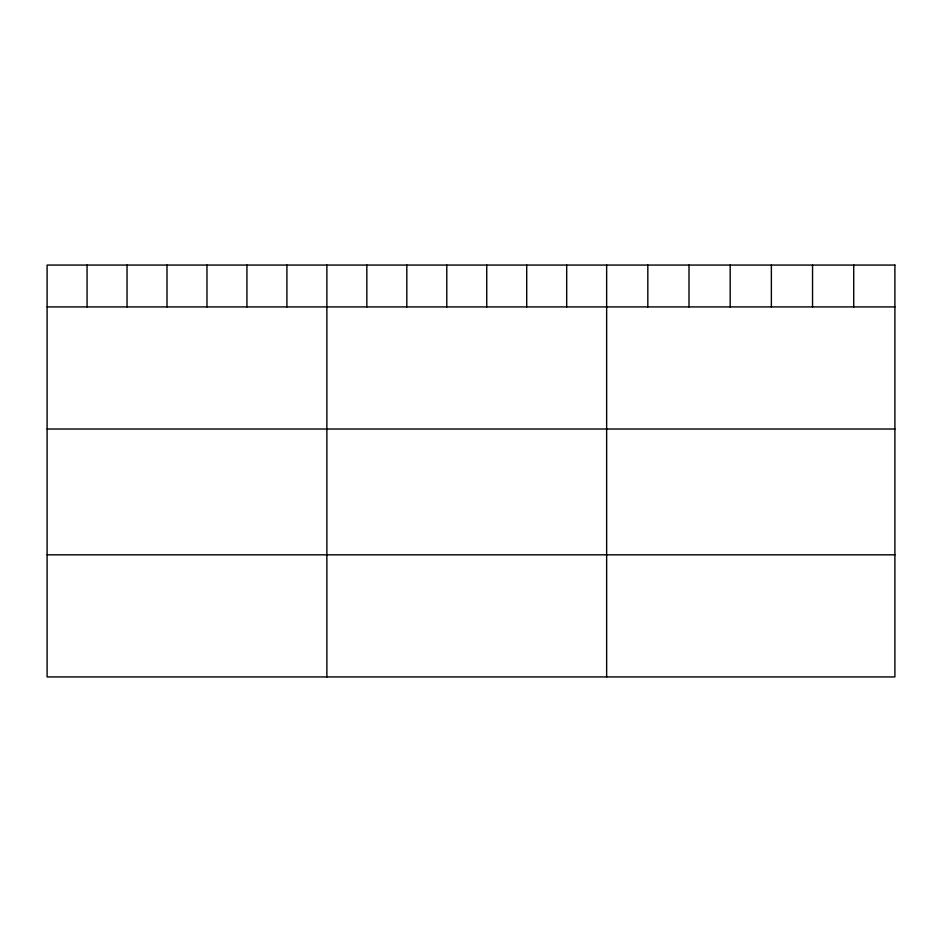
<?xml version="1.0" encoding="UTF-8"?>
<svg xmlns="http://www.w3.org/2000/svg" width="942" height="942" viewBox="0 0 942 942"><rect width="100%" height="100%" fill="white"/><g stroke="black" fill="none" stroke-linecap="round" stroke-linejoin="round"><path stroke-width="1.41" d="M47.1 306.915L894.9 306.915M47.1 429.022L894.9 429.022M47.1 554.826L894.9 554.826M853.723 265.067L853.723 306.915M812.546 265.067L812.546 306.915M771.368 265.067L771.368 306.915M730.18 265.067L730.18 306.915M689.002 265.067L689.002 306.915M647.825 265.067L647.825 306.915M606.648 265.067L606.648 676.933M566.684 265.067L566.684 306.915M526.708 265.067L526.708 306.915M486.743 265.067L486.743 306.915M446.779 265.067L446.779 306.915M406.814 265.067L406.814 306.915M366.838 265.067L366.838 306.915M326.874 265.067L326.874 676.933M286.91 265.067L286.91 306.915M246.934 265.067L246.934 306.915M206.969 265.067L206.969 306.915M167.005 265.067L167.005 306.915M127.04 265.067L127.04 306.915M87.064 265.067L87.064 306.915M894.9 265.067L47.1 265.067L47.1 676.933L894.9 676.933L894.9 265.067"/></g></svg>
